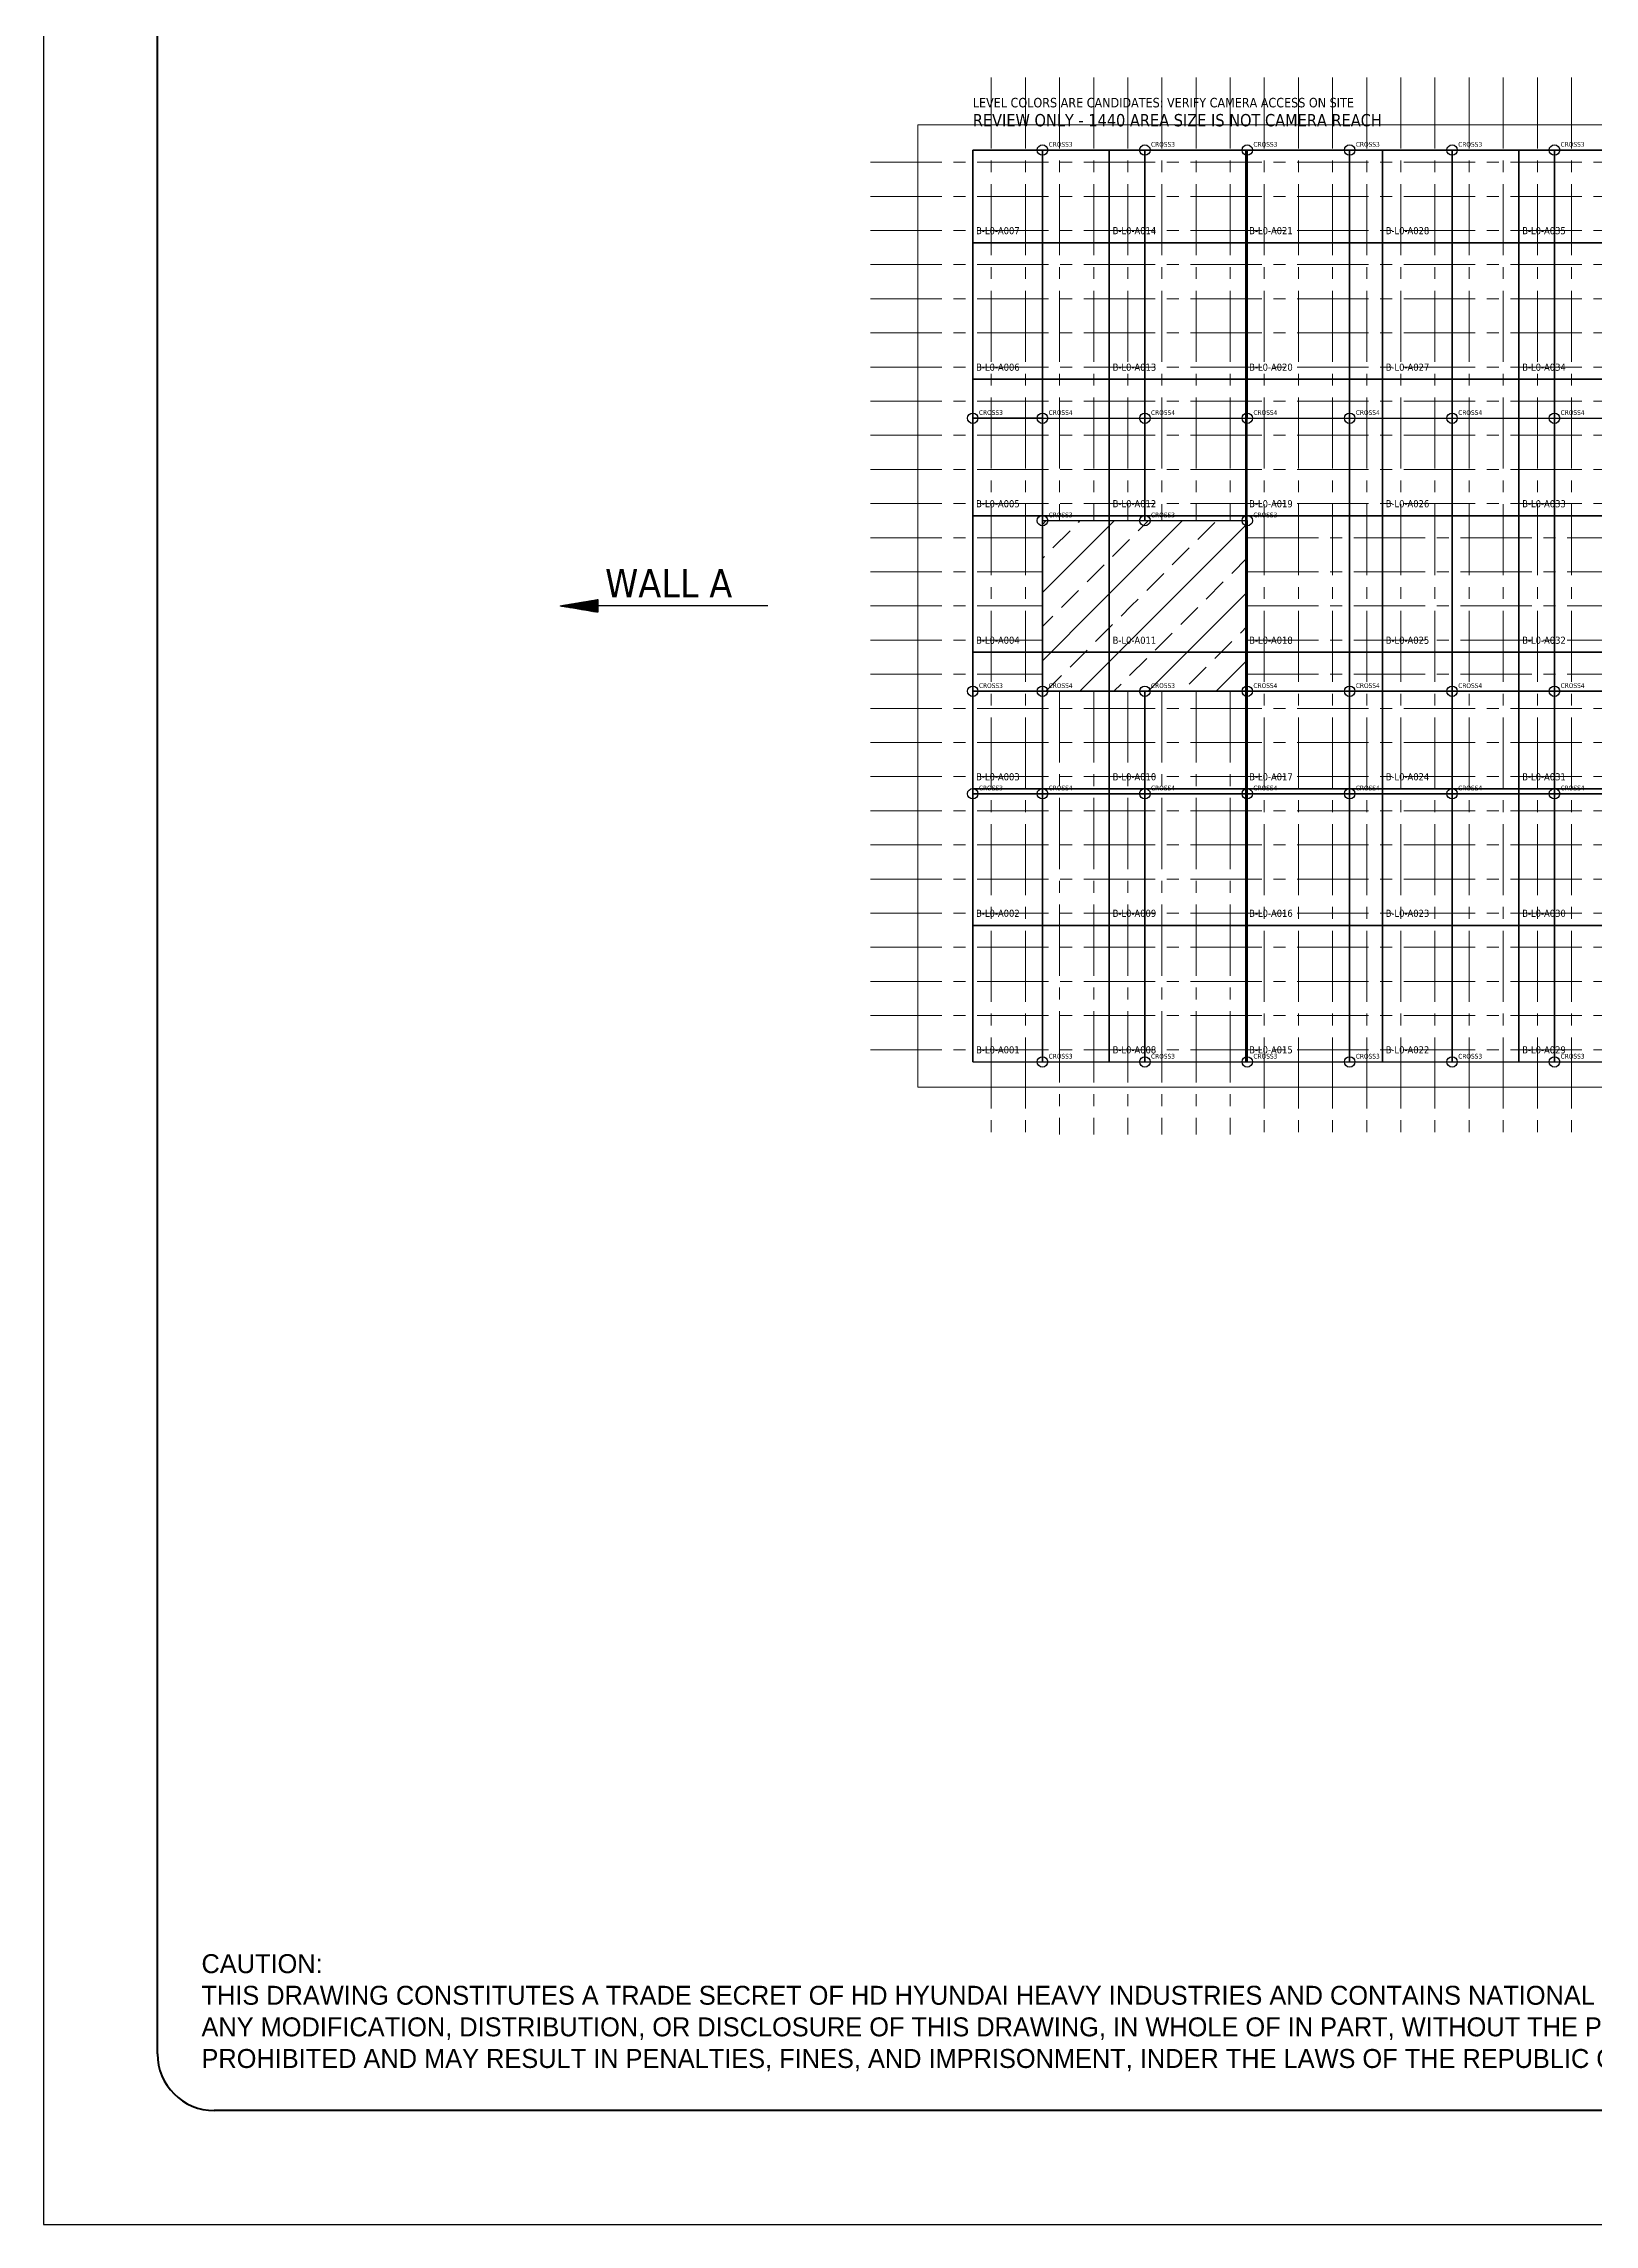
# Model space of a CAD drawing. Extents: x 0 to 50400, y 0 to 35640.
# Drawn here: x 0 to 16356, y 0 to 23001 of the extents above; entities that cross this region are included whole.
import ezdxf
from ezdxf.enums import TextEntityAlignment as Align

# ---------------------------------------------------------------- set-up
doc = ezdxf.new("R2010")
doc.units = 0
doc.linetypes.add('CENTER2', pattern=[225, 150, -25, 25, -25])
for name, color, linetype, lineweight in [('ACS_AREA_L0', 3, 'Continuous', 25), ('ACS_CROSS3', 200, 'Continuous', 25), ('ACS_CROSS4', 206, 'Continuous', 25), ('ACS_LABEL', 7, 'Continuous', 25), ('ACS_LINE_H', 30, 'Continuous', 25), ('ACS_LINE_V', 30, 'Continuous', 25), ('ACS_VERIFY', 1, 'Continuous', 25), ('KC-2B Membrane Sheet', 181, 'Continuous', 25), ('KC-2B Membrane Sheet UM', 181, 'Continuous', 25), ('KC-2B Steel Wall', 7, 'Continuous', 20), ('KC-2B Wall Name', 3, 'Continuous', 25)]:
    doc.layers.add(name, color=color, linetype=linetype, lineweight=lineweight)
doc.layers.add('MULTI-PLOT-AREA', color=2, linetype='Continuous', plot=False)
doc.layers.add('New Scale Title', color=7, linetype='Continuous')
doc.styles.add('Default', font='tahoma.ttf')

# ---------------------------------------------------------------- blocks, each defined once
blk = doc.blocks.new('MULTI-PLOT-AREA')
at = {"layer": 'MULTI-PLOT-AREA'}
blk.add_lwpolyline([(0, 0), (1, 0), (1, 1), (0, 1)], close=True, dxfattribs=at)

msp = doc.modelspace()

# ---------------------------------------------------------------- hatches: boundary and pattern name
at = {"layer": 'KC-2B Wall Name', "extrusion": (0, 0, -1)}
h = msp.add_hatch(dxfattribs=at)
h.set_pattern_fill('SLOPELINE', color=256, scale=0.75, angle=90, style=0, pattern_type=2)
h.set_pattern_definition([(135, (229438.1888, 13695.1), (-0.530330086, -0.530330086), [75, -0.075])])
h.paths.add_polyline_path([(-5847, 17137), (-5847, 17003), (-5450, 17070)])

# ---------------------------------------------------------------- linework, layer by layer
at = {"color": 1}
for p, q in [((10535, 17930), (10575, 17970)), ((10535, 17212), (11293, 17970)), ((10535, 17970), (12695, 17970)), ((10916, 17952), (10934, 17970)), ((11112, 17070), (12012, 17970)), ((11544, 17862), (11652, 17970)), ((12173, 17772), (12352, 17952)), ((10646, 17682), (10826, 17862)), ((11275, 17592), (11454, 17772)), ((11830, 17070), (12695, 17935)), ((10535, 17571), (10556, 17592)), ((11005, 17323), (11185, 17503)), ((11903, 17503), (12083, 17682)), ((12532, 17413), (12695, 17576)), ((11634, 17233), (11814, 17413)), ((12263, 17143), (12442, 17323)), ((10535, 16493), (11112, 17070)), ((10736, 17054), (10752, 17070)), ((10752, 17070), (10916, 17233)), ((10930, 16170), (11830, 17070)), ((11365, 16964), (11471, 17070)), ((11471, 17070), (11544, 17143)), ((11649, 16170), (12549, 17070)), ((11993, 16874), (12173, 17054)), ((12549, 17070), (12695, 17216)), ((10535, 16852), (10646, 16964)), ((11095, 16694), (11275, 16874)), ((12622, 16784), (12695, 16857)), ((10826, 16425), (11005, 16605)), ((11724, 16605), (11903, 16784)), ((12352, 16515), (12532, 16694)), ((10571, 16170), (10736, 16335)), ((11454, 16335), (11634, 16515)), ((12083, 16245), (12263, 16425)), ((12367, 16170), (12695, 16498)), ((12695, 16170), (10535, 16170)), ((11289, 16170), (11365, 16245))]:
    msp.add_line(p, q, dxfattribs=at)
for p, q in [((10535, 16170), (10535, 17970)), ((12695, 17970), (12695, 16170))]:
    msp.add_line(p, q)
at = {"layer": 'ACS_AREA_L0'}
for points in [[(9800, 20901), (11240, 20901), (11240, 21879), (9800, 21879)], [(11240, 20901), (12680, 20901), (12680, 21879), (11240, 21879)], [(12680, 20901), (14120, 20901), (14120, 21879), (12680, 21879)], [(14120, 20901), (15560, 20901), (15560, 21879), (14120, 21879)], [(15560, 20901), (17000, 20901), (17000, 21879), (15560, 21879)], [(9800, 19461), (11240, 19461), (11240, 20901), (9800, 20901)], [(11240, 19461), (12680, 19461), (12680, 20901), (11240, 20901)], [(12680, 19461), (14120, 19461), (14120, 20901), (12680, 20901)], [(14120, 19461), (15560, 19461), (15560, 20901), (14120, 20901)], [(15560, 19461), (17000, 19461), (17000, 20901), (15560, 20901)], [(9800, 18021), (11240, 18021), (11240, 19461), (9800, 19461)], [(11240, 18021), (12680, 18021), (12680, 19461), (11240, 19461)], [(12680, 18021), (14120, 18021), (14120, 19461), (12680, 19461)], [(14120, 18021), (15560, 18021), (15560, 19461), (14120, 19461)], [(15560, 18021), (17000, 18021), (17000, 19461), (15560, 19461)], [(9800, 16581), (11240, 16581), (11240, 18021), (9800, 18021)], [(11240, 16581), (12680, 16581), (12680, 18021), (11240, 18021)], [(12680, 16581), (14120, 16581), (14120, 18021), (12680, 18021)], [(14120, 16581), (15560, 16581), (15560, 18021), (14120, 18021)], [(15560, 16581), (17000, 16581), (17000, 18021), (15560, 18021)], [(9800, 15141), (11240, 15141), (11240, 16581), (9800, 16581)], [(11240, 15141), (12680, 15141), (12680, 16581), (11240, 16581)], [(12680, 15141), (14120, 15141), (14120, 16581), (12680, 16581)], [(14120, 15141), (15560, 15141), (15560, 16581), (14120, 16581)], [(15560, 15141), (17000, 15141), (17000, 16581), (15560, 16581)], [(9800, 13701), (11240, 13701), (11240, 15141), (9800, 15141)], [(11240, 13701), (12680, 13701), (12680, 15141), (11240, 15141)], [(12680, 13701), (14120, 13701), (14120, 15141), (12680, 15141)], [(14120, 13701), (15560, 13701), (15560, 15141), (14120, 15141)], [(15560, 13701), (17000, 13701), (17000, 15141), (15560, 15141)], [(9800, 12261), (11240, 12261), (11240, 13701), (9800, 13701)], [(11240, 12261), (12680, 12261), (12680, 13701), (11240, 13701)], [(12680, 12261), (14120, 12261), (14120, 13701), (12680, 13701)], [(14120, 12261), (15560, 12261), (15560, 13701), (14120, 13701)], [(15560, 12261), (17000, 12261), (17000, 13701), (15560, 13701)]]:
    msp.add_lwpolyline(points, close=True, dxfattribs=at)
at = {"layer": 'ACS_CROSS3'}
for centre in [(10535, 21879), (11615, 21879), (12695, 21879), (13775, 21879), (14855, 21879), (15935, 21879), (9800, 19050), (10535, 17970), (11615, 17970), (12695, 17970), (9800, 16170), (11615, 16170), (9800, 15090), (10535, 12261), (11615, 12261), (12695, 12261), (13775, 12261), (14855, 12261), (15935, 12261)]:
    msp.add_circle(centre, 55, dxfattribs=at)
at = {"layer": 'ACS_CROSS4'}
for centre in [(10535, 19050), (11615, 19050), (12695, 19050), (13775, 19050), (14855, 19050), (15935, 19050), (10535, 16170), (12695, 16170), (13775, 16170), (14855, 16170), (15935, 16170), (10535, 15090), (11615, 15090), (12695, 15090), (13775, 15090), (14855, 15090), (15935, 15090)]:
    msp.add_circle(centre, 55, dxfattribs=at)
at = {"layer": 'ACS_LINE_H'}
for p, q in [((9800, 21879), (11240, 21879)), ((11240, 21879), (12680, 21879)), ((12680, 21879), (14120, 21879)), ((14120, 21879), (15560, 21879)), ((15560, 21879), (17000, 21879)), ((9800, 19050), (11240, 19050)), ((11240, 19050), (12680, 19050)), ((12680, 19050), (14120, 19050)), ((14120, 19050), (15560, 19050)), ((15560, 19050), (17000, 19050)), ((10535, 17970), (11240, 17970)), ((11240, 17970), (12680, 17970)), ((12680, 17970), (12695, 17970)), ((9800, 16170), (11240, 16170)), ((11240, 16170), (12680, 16170)), ((12680, 16170), (14120, 16170)), ((14120, 16170), (15560, 16170)), ((15560, 16170), (17000, 16170)), ((9800, 15090), (11240, 15090)), ((11240, 15090), (12680, 15090)), ((12680, 15090), (14120, 15090)), ((14120, 15090), (15560, 15090)), ((15560, 15090), (17000, 15090)), ((9800, 12261), (11240, 12261)), ((11240, 12261), (12680, 12261)), ((12680, 12261), (14120, 12261)), ((14120, 12261), (15560, 12261)), ((15560, 12261), (17000, 12261))]:
    msp.add_line(p, q, dxfattribs=at)
at = {"layer": 'ACS_LINE_V'}
for p, q in [((9800, 20901), (9800, 21879)), ((10535, 20901), (10535, 21879)), ((11615, 20901), (11615, 21879)), ((12695, 20901), (12695, 21879)), ((13775, 20901), (13775, 21879)), ((14855, 20901), (14855, 21879)), ((15935, 20901), (15935, 21879)), ((9800, 19461), (9800, 20901)), ((10535, 19461), (10535, 20901)), ((11615, 19461), (11615, 20901)), ((12695, 19461), (12695, 20901)), ((13775, 19461), (13775, 20901)), ((14855, 19461), (14855, 20901)), ((15935, 19461), (15935, 20901)), ((9800, 18021), (9800, 19461)), ((10535, 18021), (10535, 19461)), ((11615, 18021), (11615, 19461)), ((12695, 18021), (12695, 19461)), ((13775, 18021), (13775, 19461)), ((14855, 18021), (14855, 19461)), ((15935, 18021), (15935, 19461)), ((9800, 16581), (9800, 18021)), ((10535, 16581), (10535, 18021)), ((11615, 17970), (11615, 18021)), ((12695, 16581), (12695, 18021)), ((13775, 16581), (13775, 18021)), ((14855, 16581), (14855, 18021)), ((15935, 16581), (15935, 18021)), ((9800, 15141), (9800, 16581)), ((10535, 15141), (10535, 16581)), ((12695, 15141), (12695, 16581)), ((13775, 15141), (13775, 16581)), ((14855, 15141), (14855, 16581)), ((15935, 15141), (15935, 16581)), ((11615, 15141), (11615, 16170)), ((9800, 13701), (9800, 15141)), ((10535, 13701), (10535, 15141)), ((11615, 13701), (11615, 15141)), ((12695, 13701), (12695, 15141)), ((13775, 13701), (13775, 15141)), ((14855, 13701), (14855, 15141)), ((15935, 13701), (15935, 15141)), ((9800, 12261), (9800, 13701)), ((10535, 12261), (10535, 13701)), ((11615, 12261), (11615, 13701)), ((12695, 12261), (12695, 13701)), ((13775, 12261), (13775, 13701)), ((14855, 12261), (14855, 13701)), ((15935, 12261), (15935, 13701))]:
    msp.add_line(p, q, dxfattribs=at)
at = {"layer": 'KC-2B Membrane Sheet'}
for points in [[(9800, 19050), (10535, 19050), (10535, 16170), (9800, 16170), (9800, 19050)], [(13775, 16170), (12695, 16170), (12695, 19050), (13775, 19050), (13775, 16170)], [(14855, 16170), (13775, 16170), (13775, 19050), (14855, 19050), (14855, 16170)], [(15935, 16170), (14855, 16170), (14855, 19050), (15935, 19050), (15935, 16170)], [(17015, 16170), (15935, 16170), (15935, 19050), (17015, 19050), (17015, 16170)]]:
    msp.add_lwpolyline(points, dxfattribs=at)
at = {"layer": 'KC-2B Membrane Sheet UM', "linetype": 'Continuous'}
for p, q in [((9800, 21879), (10535, 21879)), ((9800, 19050), (9800, 21879)), ((10535, 21879), (10535, 19050)), ((10535, 19050), (10535, 21879)), ((10535, 21879), (11615, 21879)), ((11615, 19050), (11615, 21879)), ((11615, 21879), (12695, 21879)), ((11615, 21879), (11615, 19050)), ((12695, 19050), (12695, 21879)), ((12695, 21879), (13775, 21879)), ((12695, 21879), (12695, 19050)), ((13775, 21879), (13775, 19050)), ((13775, 19050), (13775, 21879)), ((13775, 21879), (14855, 21879)), ((14855, 19050), (14855, 21879)), ((14855, 21879), (15935, 21879)), ((14855, 21879), (14855, 19050)), ((15935, 19050), (15935, 21879)), ((15935, 21879), (17015, 21879)), ((15935, 21879), (15935, 19050)), ((10535, 19050), (9800, 19050)), ((10535, 19050), (10535, 17970)), ((10535, 19050), (12695, 19050)), ((11615, 17970), (11615, 19050)), ((11615, 19050), (11615, 17970)), ((12695, 17970), (12695, 19050)), ((10535, 17970), (11615, 17970)), ((11615, 17970), (12695, 17970)), ((10535, 16170), (9800, 16170)), ((9800, 16170), (9800, 15090)), ((10535, 15090), (10535, 16170)), ((10535, 16170), (10535, 15090)), ((12695, 16170), (11615, 16170)), ((11615, 16170), (11615, 15090)), ((11615, 15090), (11615, 16170)), ((13775, 16170), (12695, 16170)), ((12695, 16170), (12695, 15090)), ((12695, 15090), (12695, 16170)), ((13775, 15090), (13775, 16170)), ((13775, 16170), (13775, 15090)), ((14855, 16170), (14855, 15090)), ((14855, 15090), (14855, 16170)), ((15935, 16170), (15935, 15090)), ((15935, 15090), (15935, 16170)), ((10535, 15090), (9800, 15090)), ((9800, 15090), (9800, 12261)), ((9800, 15090), (10535, 15090)), ((10535, 12261), (10535, 15090)), ((39695, 15090), (10535, 15090)), ((10535, 15090), (10535, 12261)), ((10535, 15090), (39695, 15090)), ((11615, 15090), (11615, 12261)), ((11615, 12261), (11615, 15090)), ((12695, 15090), (12695, 12261)), ((12695, 12261), (12695, 15090)), ((13775, 15090), (13775, 12261)), ((13775, 12261), (13775, 15090)), ((14855, 15090), (14855, 12261)), ((14855, 12261), (14855, 15090)), ((15935, 15090), (15935, 12261)), ((15935, 12261), (15935, 15090)), ((9800, 12261), (10535, 12261)), ((10535, 12261), (11615, 12261)), ((11615, 12261), (12695, 12261)), ((12695, 12261), (13775, 12261)), ((13775, 12261), (14855, 12261)), ((14855, 12261), (15935, 12261)), ((15935, 12261), (17015, 12261))]:
    msp.add_line(p, q, dxfattribs=at)
at = {"layer": 'KC-2B Membrane Sheet UM', "color": 1, "linetype": 'Continuous'}
msp.add_line((11615, 16170), (10535, 16170), dxfattribs=at)
at = {"layer": 'KC-2B Steel Wall', "linetype": 'CENTER2', "ltscale": 5}
for p, q in [((9995, 22645), (9995, 11495)), ((10355, 22645), (10355, 11495)), ((10715, 22645), (10715, 17970)), ((11075, 22645), (11075, 17970)), ((11435, 22645), (11435, 17970)), ((11795, 22645), (11795, 17970)), ((12155, 22645), (12155, 17970)), ((12515, 22645), (12515, 17970)), ((12875, 22645), (12875, 11495)), ((13235, 22645), (13235, 11495)), ((13595, 22645), (13595, 11495)), ((13955, 22645), (13955, 11495)), ((14315, 22645), (14315, 11495)), ((14675, 22645), (14675, 11495)), ((15035, 22645), (15035, 11495)), ((15395, 22645), (15395, 11495)), ((15755, 22645), (15755, 11495)), ((16115, 22645), (16115, 11495)), ((8722, 21750), (41507, 21750)), ((8722, 21390), (41507, 21390)), ((8722, 21030), (41507, 21030)), ((8722, 20670), (41507, 20670)), ((8722, 20310), (41507, 20310)), ((8722, 19950), (41507, 19950)), ((8722, 19590), (41507, 19590)), ((8722, 19230), (41507, 19230)), ((8722, 18870), (41507, 18870)), ((8722, 18510), (41507, 18510)), ((8722, 18150), (41507, 18150)), ((8722, 17790), (10535, 17790)), ((12695, 17790), (41507, 17790)), ((8722, 17430), (10535, 17430)), ((12695, 17430), (41507, 17430)), ((8722, 17070), (10535, 17070)), ((12695, 17070), (41507, 17070)), ((8722, 16710), (10535, 16710)), ((12695, 16710), (41507, 16710)), ((8722, 16350), (10535, 16350)), ((12695, 16350), (41507, 16350)), ((10715, 16170), (10715, 11495)), ((11075, 16170), (11075, 11495)), ((11435, 16170), (11435, 11495)), ((11795, 16170), (11795, 11495)), ((12155, 16170), (12155, 11495)), ((12515, 16170), (12515, 11495)), ((8722, 15990), (41507, 15990)), ((8722, 15630), (41507, 15630)), ((8722, 15270), (41507, 15270)), ((8722, 14910), (41507, 14910)), ((8722, 14550), (41507, 14550)), ((8722, 14190), (41507, 14190)), ((8722, 13830), (41507, 13830)), ((8722, 13470), (41507, 13470)), ((8722, 13110), (41507, 13110)), ((8722, 12750), (41507, 12750)), ((8722, 12390), (41507, 12390))]:
    msp.add_line(p, q, dxfattribs=at)
at = {"layer": 'KC-2B Steel Wall', "extrusion": (0, 0, -1)}
for p, q in [((9222, 22145), (41007, 22145)), ((9222, 11995), (9222, 22145)), ((41007, 11995), (9222, 11995))]:
    msp.add_line(p, q, dxfattribs=at)
at = {"layer": 'KC-2B Wall Name'}
msp.add_line((7637, 17070), (5847, 17070), dxfattribs=at)
at = {"layer": 'KC-2B Wall Name', "extrusion": (0, 0, -1)}
msp.add_lwpolyline([(-5847, 17137), (-5847, 17003), (-5450, 17070)], close=True, dxfattribs=at)
at = {"layer": 'New Scale Title', "color": 7, "linetype": 'Continuous', "lineweight": 40}
for p, q in [((1200, 1800), (1200, 33480)), ((48600, 1200), (1800, 1200))]:
    msp.add_line(p, q, dxfattribs=at)
msp.add_arc((1800, 1800), 600, 180, 270, dxfattribs=at)

# ---------------------------------------------------------------- block references
at = {"layer": 'New Scale Title', "lineweight": 5, "xscale": 50400, "yscale": 35640, "zscale": 1.2}
msp.add_blockref('MULTI-PLOT-AREA', (0, 0), dxfattribs=at)

# ---------------------------------------------------------------- texts
at = {"insert": (1665, 2850), "char_height": 200, "attachment_point": 1}
msp.add_mtext_dynamic_manual_height_columns('CAUTION:\\PTHIS DRAWING CONSTITUTES A TRADE SECRET OF HD HYUNDAI HEAVY INDUSTRIES AND CONTAINS NATIONAL CORE TECHNOLOGY DATA PROTECTED UNDER THE LAWS OF THE REPUBLIC OF KOREA.^JANY MODIFICATION, DISTRIBUTION, OR DISCLOSURE OF THIS DRAWING, IN WHOLE OF IN PART, WITHOUT THE PRIOR WRITTEN CONSENT OF HD HYUNDAI HEAVY INDUSTIRES IS STRICTLY^JPROHIBITED AND MAY RESULT IN PENALTIES, FINES, AND IMPRISONMENT, INDER THE LAWS OF THE REPUBLIC OF KOREA AND THE LAWS IN ANY APPLICABLE JURISDICTIONS. ALL RIGHTS RESERVED', width=552900.89, gutter_width=16936, heights=[-1233], dxfattribs=at)
at = {"layer": 'ACS_CROSS3', "style": 'Default'}
for p in [(10600, 21914), (11680, 21914), (12760, 21914), (13840, 21914), (14920, 21914), (16000, 21914), (9865, 19085), (10600, 18005), (11680, 18005), (12760, 18005), (9865, 16205), (11680, 16205), (9865, 15125), (10600, 12296), (11680, 12296), (12760, 12296), (13840, 12296), (14920, 12296), (16000, 12296)]:
    msp.add_text('CROSS3', height=50, dxfattribs=at).set_placement(p)
at = {"layer": 'ACS_CROSS4', "style": 'Default'}
for p in [(10600, 19085), (11680, 19085), (12760, 19085), (13840, 19085), (14920, 19085), (16000, 19085), (10600, 16205), (12760, 16205), (13840, 16205), (14920, 16205), (16000, 16205), (10600, 15125), (11680, 15125), (12760, 15125), (13840, 15125), (14920, 15125), (16000, 15125)]:
    msp.add_text('CROSS4', height=50, dxfattribs=at).set_placement(p)
at = {"layer": 'ACS_LABEL', "style": 'Default'}
for s, p in [('B-L0-A007', (9835, 20991)), ('B-L0-A014', (11275, 20991)), ('B-L0-A021', (12715, 20991)), ('B-L0-A028', (14155, 20991)), ('B-L0-A035', (15595, 20991)), ('B-L0-A006', (9835, 19551)), ('B-L0-A013', (11275, 19551)), ('B-L0-A020', (12715, 19551)), ('B-L0-A027', (14155, 19551)), ('B-L0-A034', (15595, 19551)), ('B-L0-A005', (9835, 18111)), ('B-L0-A012', (11275, 18111)), ('B-L0-A019', (12715, 18111)), ('B-L0-A026', (14155, 18111)), ('B-L0-A033', (15595, 18111)), ('B-L0-A004', (9835, 16671)), ('B-L0-A011', (11275, 16671)), ('B-L0-A018', (12715, 16671)), ('B-L0-A025', (14155, 16671)), ('B-L0-A032', (15595, 16671)), ('B-L0-A003', (9835, 15231)), ('B-L0-A010', (11275, 15231)), ('B-L0-A017', (12715, 15231)), ('B-L0-A024', (14155, 15231)), ('B-L0-A031', (15595, 15231)), ('B-L0-A002', (9835, 13791)), ('B-L0-A009', (11275, 13791)), ('B-L0-A016', (12715, 13791)), ('B-L0-A023', (14155, 13791)), ('B-L0-A030', (15595, 13791)), ('B-L0-A001', (9835, 12351)), ('B-L0-A008', (11275, 12351)), ('B-L0-A015', (12715, 12351)), ('B-L0-A022', (14155, 12351)), ('B-L0-A029', (15595, 12351))]:
    msp.add_text(s, height=75, dxfattribs=at).set_placement(p)
at = {"layer": 'ACS_VERIFY', "style": 'Default'}
for s, height, p in [('LEVEL COLORS ARE CANDIDATES: VERIFY CAMERA ACCESS ON SITE', 100, (9800, 22329)), ('REVIEW ONLY - 1440 AREA SIZE IS NOT CAMERA REACH', 130, (9800, 22129))]:
    msp.add_text(s, height=height, dxfattribs=at).set_placement(p)
at = {"layer": 'KC-2B Wall Name', "style": 'Default'}
msp.add_text('WALL A', height=300, dxfattribs=at).set_placement((5922, 17070), align=Align.BOTTOM_LEFT)

doc.saveas('drawing.dxf')
